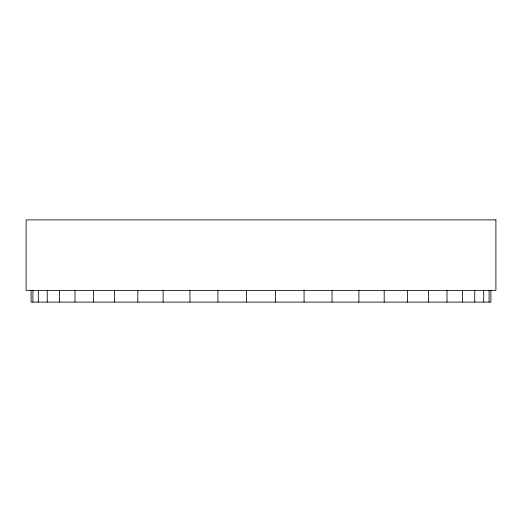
<?xml version="1.0" encoding="UTF-8"?>
<svg xmlns="http://www.w3.org/2000/svg" width="522" height="522" viewBox="0 0 522 522"><rect width="100%" height="100%" fill="white"/><g stroke="black" fill="none" stroke-linecap="round" stroke-linejoin="round"><path stroke-width="0.78" d="M490.902 290.363L490.902 302.107L31.098 302.107L31.098 290.363M489.088 290.363L489.088 302.107M483.679 290.363L483.679 302.107M474.759 290.363L474.759 302.107M462.466 290.363L462.466 302.107M446.995 290.363L446.995 302.107M428.595 290.363L428.595 302.107M407.545 290.363L407.545 302.107M384.185 290.363L384.185 302.107M358.888 290.363L358.888 302.107M332.044 290.363L332.044 302.107M304.078 290.363L304.078 302.107M275.433 290.363L275.433 302.107M246.567 290.363L246.567 302.107M217.922 290.363L217.922 302.107M189.956 290.363L189.956 302.107M163.112 290.363L163.112 302.107M137.815 290.363L137.815 302.107M114.455 290.363L114.455 302.107M93.405 290.363L93.405 302.107M75.005 290.363L75.005 302.107M59.534 290.363L59.534 302.107M47.241 290.363L47.241 302.107M38.321 290.363L38.321 302.107M32.912 290.363L32.912 302.107M495.9 219.892L26.1 219.892L26.1 290.363L495.9 290.363L495.9 219.892"/></g></svg>
